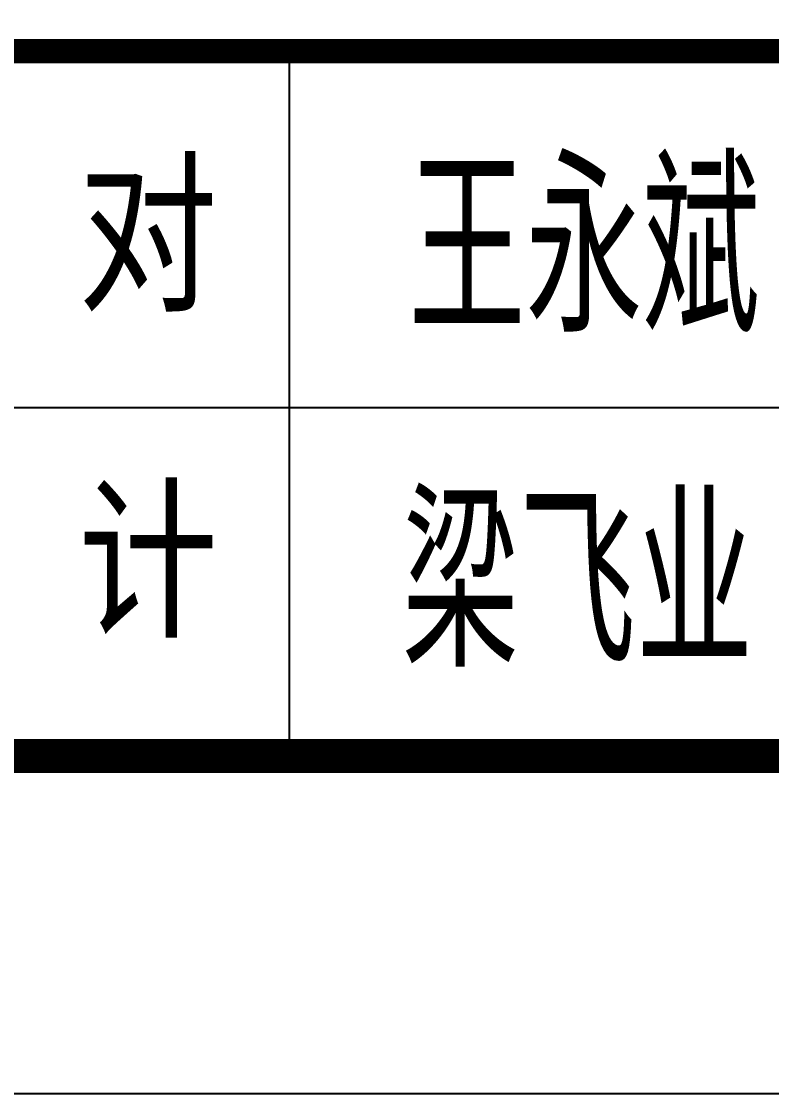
# Model space of a CAD drawing. Extents: x 4283 to 40403, y 1134 to 1764.
# Drawn here: x 5730.75 to 5746.45, y 1135.35 to 1157.81 of the extents above; entities that cross this region are included whole.
import ezdxf

# ---------------------------------------------------------------- set-up
doc = ezdxf.new("R2010")
doc.units = 0
for name, color, linetype in [('PUB_TITLE', 4, 'Continuous'), ('S-MODIFY', 4, 'Continuous'), ('华泽绵阳图框', 7, 'Continuous'), ('图框', 7, 'Continuous'), ('签名图层1', 7, 'Continuous')]:
    doc.layers.add(name, color=color, linetype=linetype)
doc.styles.add('-宋体', font='', dxfattribs={"width": 0.8})
doc.styles.add('_HZTXT', font='txt.shx', dxfattribs={"width": 0.8, "bigfont": 'hztxt.shx'})
doc.styles.get('-宋体').set_extended_font_data('SimSun')

msp = doc.modelspace()

# ---------------------------------------------------------------- linework, layer by layer
at = {"layer": 'PUB_TITLE'}
msp.add_lwpolyline([(5582.957, 1135.352), (6002.957, 1135.352), (6002.957, 1432.352), (5582.957, 1432.352)], close=True, dxfattribs=at)
at = {"layer": 'PUB_TITLE', "color": 7, "const_width": 0.506}
msp.add_lwpolyline([(5600.634, 1142.423), (5995.657, 1142.423), (5995.662, 1157.184), (5600.634, 1157.184)], close=True, dxfattribs=at)
at = {"layer": 'S-MODIFY'}
msp.add_lwpolyline([(5582.957, 1135.352), (6002.957, 1135.352), (6002.957, 1432.352), (5582.957, 1432.352)], close=True, dxfattribs=at)
at = {"layer": '华泽绵阳图框', "color": 7}
for p, q in [((5736.36, 1142.338), (5736.36, 1157.099)), ((5651.278, 1149.719), (5760.669, 1149.719))]:
    msp.add_line(p, q, dxfattribs=at)
at = {"layer": '华泽绵阳图框', "color": 7, "const_width": 0.707}
msp.add_lwpolyline([(5600.634, 1142.423), (5995.887, 1142.423), (5995.887, 1425.251), (5600.634, 1425.251)], close=True, dxfattribs=at)
at = {"layer": '华泽绵阳图框', "color": 7, "const_width": 0.506}
msp.add_lwpolyline([(5600.634, 1157.184), (5995.662, 1157.184)], dxfattribs=at)

# ---------------------------------------------------------------- texts
at = {"layer": '图框', "color": 7, "style": '-宋体', "width": 0.8}
for s, p in [('对', (5731.929, 1152.021)), ('计', (5731.935, 1145.192))]:
    msp.add_text(s, height=2.685, dxfattribs=at).set_placement(p)
at = {"layer": '签名图层1', "style": '_HZTXT', "width": 0.7}
for s, p in [('王永斌', (5738.853, 1151.302)), ('梁飞业', (5738.712, 1144.296))]:
    msp.add_text(s, height=3.5, dxfattribs=at).set_placement(p)

doc.saveas('drawing.dxf')
